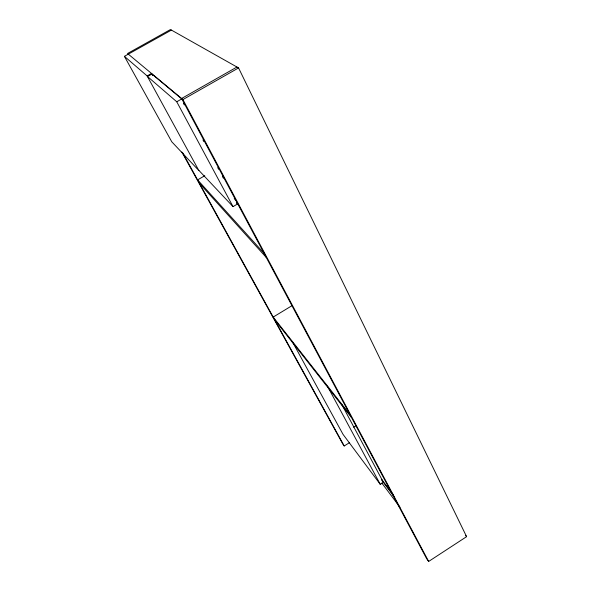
<?xml version="1.0" encoding="UTF-8"?>
<svg xmlns="http://www.w3.org/2000/svg" width="591" height="591" viewBox="0 0 591 591"><rect width="100%" height="100%" fill="white"/><g stroke="black" fill="none" stroke-linecap="round" stroke-linejoin="round"><path stroke-width="0.89" d="M428.66 561.45L466.595 536.665L238.565 67.935L170.467 29.55L127.538 53.508L182.915 99.569L428.66 561.45L426.768 558.864L181.607 98.483L236.954 67.027M292.589 342.093L343.053 434.392L380.286 484.369L383.426 482.367L341.672 404.288M181.829 151.99L342.935 444.218L344.221 445.976L349.628 442.57M353.632 427.197L355.93 425.749M292.035 305.65L273.19 317.072L349.842 414.402M198.761 170.267L233.024 206.628L237.671 203.902L236.4 202.595M204.767 175.734L197.601 179.893L264.051 253.31M176.746 101.778L181.762 98.926L151.909 74.052L147.514 76.527L176.746 101.778L233.024 206.628M182.915 99.569L238.565 67.935M171.42 30.089L124.406 56.33L147.129 75.929L151.525 73.461L152.788 75.67M234.228 198.576L235.72 200.105M236.821 203.245L238.099 204.575M199.499 183.343L266.26 257.454M465.582 535.424L466.595 536.665M274.749 319.908L351.571 417.652M381.69 479.427L393.303 494.822M381.904 480.424L394.633 497.334M381.786 482.995L399.989 507.285M124.406 56.33L171.774 141.796L198.879 170.577L147.129 75.929M182.619 152.707L344.221 445.976M327.377 386.078L380.286 484.369M183.446 103.299L184.318 104.925M202.979 139.941L203.851 141.574M217.739 167.63L218.604 169.255M222.511 176.583L223.383 178.216"/></g></svg>
